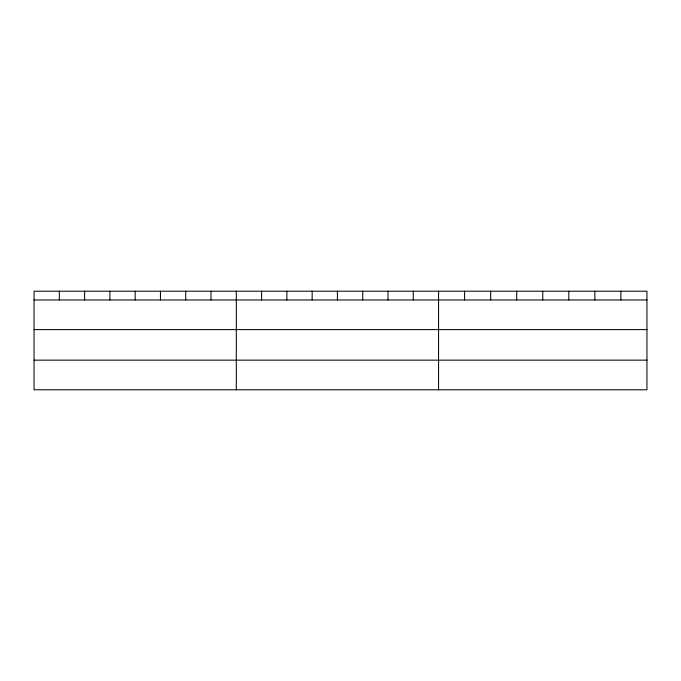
<?xml version="1.0" encoding="UTF-8"?>
<svg xmlns="http://www.w3.org/2000/svg" width="681" height="681" viewBox="0 0 681 681"><rect width="100%" height="100%" fill="white"/><g stroke="black" fill="none" stroke-linecap="round" stroke-linejoin="round"><path stroke-width="1.02" d="M646.95 329.613L646.95 291.204L34.05 291.204L34.05 389.796L646.95 389.796L646.95 329.613L34.05 329.613M34.05 299.972L646.95 299.972M34.05 360.155L646.95 360.155M620.902 291.204L620.902 299.972M594.853 291.204L594.853 299.972M568.805 291.204L568.805 299.972M542.757 291.204L542.757 299.972M516.709 291.204L516.709 299.972M490.66 291.204L490.66 299.972M464.612 291.204L464.612 299.972M438.564 291.204L438.564 389.796M413.282 291.204L413.282 299.972M388 291.204L388 299.972M362.718 291.204L362.718 299.972M337.435 291.204L337.435 299.972M312.153 291.204L312.153 299.972M286.871 291.204L286.871 299.972M261.589 291.204L261.589 299.972M236.307 291.204L236.307 389.796M211.025 291.204L211.025 299.972M185.743 291.204L185.743 299.972M160.461 291.204L160.461 299.972M135.179 291.204L135.179 299.972M109.896 291.204L109.896 299.972M84.614 291.204L84.614 299.972M59.332 291.204L59.332 299.972"/></g></svg>
